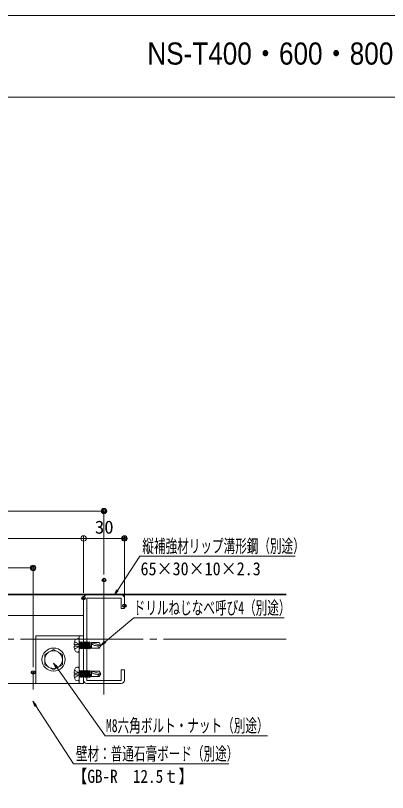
# Model space of a CAD drawing. Units: millimetres, scale not verified. Extents: x -802 to 801, y -553 to 555.
# Drawn here: x -501 to -228, y -16 to 555 of the extents above; entities that cross this region are included whole.
import ezdxf
from ezdxf.enums import TextEntityAlignment as Align

# ---------------------------------------------------------------- set-up
doc = ezdxf.new("R2010")
doc.units = ezdxf.units.MM
doc.header["$LTSCALE"] = 5
doc.header["$PDMODE"] = 32
doc.header["$PDSIZE"] = 2.5
doc.linetypes.add('DASHED3', pattern=[4, 3, -1])
doc.linetypes.add('LONG_CHAIN', pattern=[21, 18, -1, 1, -1])
doc.layers.add('0-0_08文字', color=1, linetype='Continuous')
doc.layers.add('0-C_DEFPOINTS', color=1, linetype='Continuous')
for name, color, linetype, lineweight in [('0-1_zumenwaku', 6, 'Continuous', 9), ('0-2_10ユーザー', 4, 'Continuous', 9), ('0-A_6文字', 1, 'Continuous', 9), ('0-B_0', 4, 'Continuous', 9), ('0-D_CENTER', 5, 'LONG_CHAIN', 9), ('0-E_製品', 6, 'DASHED3', 9), ('0-F_中心線', 1, 'LONG_CHAIN', 9), ('1-0_GR1-1', 7, 'Continuous', 9)]:
    doc.layers.add(name, color=color, linetype=linetype, lineweight=lineweight)
doc.styles.add('ＭＳ ゴシック', font='')
doc.styles.add('ＭＳ Ｐゴシック', font='')
doc.styles.get('ＭＳ ゴシック').set_extended_font_data('MS Gothic')
doc.styles.get('ＭＳ Ｐゴシック').set_extended_font_data('MS PGothic')

# ---------------------------------------------------------------- blocks, each defined once
blk = doc.blocks.new('_ORIGIN')
at = {"layer": '0-B_0', "color": 1}
blk.add_line((0, 0), (-5, 0), dxfattribs=at)
blk.add_circle((0, 0), 2.5, dxfattribs=at)
blk = doc.blocks.new('正六角M8')
at = {"layer": '0-B_0', "color": 7}
for p, q in [((0, 37.53), (-32.5, 18.76)), ((32.5, 18.76), (0, 37.53)), ((-32.5, 18.76), (-32.5, -18.76)), ((32.5, -18.76), (32.5, 18.76)), ((-32.5, -18.76), (0, -37.53)), ((0, -37.53), (32.5, -18.76))]:
    blk.add_line(p, q, dxfattribs=at)
blk.add_circle((0, 0), 32.5, dxfattribs=at)
blk = doc.blocks.new('KﾐM8正')
at = {"layer": '0-B_0', "color": 7}
blk.add_circle((0, 0), 42.5, dxfattribs=at)
blk = doc.blocks.new('MLeader3')
at = {"layer": '0-A_6文字'}
blk.add_line((-413.033, 112.369), (-304.161, 112.369), dxfattribs=at)
at = {"layer": '0-A_6文字', "color": 2}
blk.add_line((-438.578, 92.233), (-435.508, 94.798), dxfattribs=at)
at = {"layer": '0-A_6文字'}
blk.add_lwpolyline([(-435.508, 94.798), (-414.473, 112.369), (-413.033, 112.369)], dxfattribs=at)
at = {"layer": '0-A_6文字', "color": 2}
blk.add_lwpolyline([(-435.081, 94.286), (-438.578, 92.233), (-435.935, 95.309)], dxfattribs=at)
at = {"layer": '0-A_6文字', "color": 2, "style": 'ＭＳ ゴシック', "width": 0.65}
blk.add_text('ドリルねじなべ呼び4（別途）', height=9.621, dxfattribs=at).set_placement((-414.615, 112.119), align=Align.BOTTOM_LEFT)
blk = doc.blocks.new('MLeader4')
at = {"layer": '0-A_6文字'}
blk.add_line((-408.576, 157.757), (-296.03, 157.757), dxfattribs=at)
at = {"layer": '0-A_6文字', "color": 2}
blk.add_line((-428.736, 129.233), (-426.541, 132.578), dxfattribs=at)
at = {"layer": '0-A_6文字'}
blk.add_lwpolyline([(-426.541, 132.578), (-410.016, 157.757), (-408.576, 157.757)], dxfattribs=at)
at = {"layer": '0-A_6文字', "color": 2}
blk.add_lwpolyline([(-425.984, 132.212), (-428.736, 129.233), (-427.098, 132.943)], dxfattribs=at)
at = {"layer": '0-A_6文字', "color": 2, "style": 'ＭＳ ゴシック'}
for s, width, p in [('縦補強材リップ溝形鋼（別途）', 0.65, (-408.216, 157.507)), ('65×30×10×2.3', 0.9, (-409.55, 140.84))]:
    blk.add_text(s, height=9.604, dxfattribs=dict(at, width=width)).set_placement(p, align=Align.BOTTOM_LEFT)
blk = doc.blocks.new('MLeader5')
at = {"layer": '0-A_6文字', "color": 2}
blk.add_line((-488.653, 51.133), (-486.47, 47.782), dxfattribs=at)
at = {"layer": '0-A_6文字'}
blk.add_line((-457.355, 5.294), (-344.808, 5.294), dxfattribs=at)
at = {"layer": '0-A_6文字', "color": 2}
blk.add_lwpolyline([(-487.028, 47.418), (-488.653, 51.133), (-485.911, 48.146)], dxfattribs=at)
at = {"layer": '0-A_6文字'}
blk.add_lwpolyline([(-486.47, 47.782), (-458.795, 5.294), (-457.355, 5.294)], dxfattribs=at)
at = {"layer": '0-A_6文字', "color": 2, "style": 'ＭＳ ゴシック'}
for s, height, width, p in [('壁材：普通石膏ボード（別途）', 9.604, 0.65, (-456.995, 5.044)), ('【GB-R\u300012.5ｔ】', 9.621, 0.85, (-459.74, -11.623))]:
    blk.add_text(s, height=height, dxfattribs=dict(at, width=width)).set_placement(p, align=Align.BOTTOM_LEFT)
blk = doc.blocks.new('MLeader7')
at = {"layer": '0-A_6文字', "color": 2}
blk.add_line((-473.378, 79.233), (-471.058, 75.975), dxfattribs=at)
at = {"layer": '0-A_6文字'}
blk.add_line((-433.96, 25.889), (-316.48, 25.889), dxfattribs=at)
at = {"layer": '0-A_6文字', "color": 2}
blk.add_lwpolyline([(-471.601, 75.588), (-473.378, 79.233), (-470.515, 76.361)], dxfattribs=at)
at = {"layer": '0-A_6文字'}
blk.add_lwpolyline([(-471.058, 75.975), (-435.4, 25.889), (-433.96, 25.889)], dxfattribs=at)
at = {"layer": '0-A_6文字', "color": 2, "style": 'ＭＳ ゴシック', "width": 0.65}
blk.add_text('M8六角ボルト・ナット（別途）', height=9.621, dxfattribs=at).set_placement((-434.933, 25.638), align=Align.BOTTOM_LEFT)

msp = doc.modelspace()

# ---------------------------------------------------------------- linework, layer by layer
at = {"layer": '0-1_zumenwaku'}
msp.add_line((513.524, 494.841), (-802.476, 494.841), dxfattribs=at)
msp.add_lwpolyline([(-802.476, -553.159), (797.524, -553.159), (797.524, 554.841), (-802.476, 554.841)], close=True, dxfattribs=at)
at = {"layer": '0-2_10ユーザー'}
msp.add_line((-454.578, 64.233), (-454.578, 99.233), dxfattribs=at)
msp.add_lwpolyline([(-486.378, 64.233), (-451.378, 64.233), (-451.378, 99.233), (-486.378, 99.233)], close=True, dxfattribs=at)
at = {"layer": '0-A_6文字'}
for p, q in [((-592.378, 190.88), (-440.378, 190.88)), ((-436.378, 144.226), (-436.378, 192.88)), ((-451.378, 130.933), (-451.378, 172.743)), ((-451.378, 130.933), (-451.378, 172.743)), ((-421.378, 125.333), (-421.378, 172.743)), ((-455.378, 170.743), (-577.378, 170.743)), ((-447.378, 170.743), (-425.378, 170.743)), ((-540.378, 149.158), (-492.378, 149.158)), ((-488.378, 76.332), (-488.378, 151.158))]:
    msp.add_line(p, q, dxfattribs=at)
at = {"layer": '0-B_0', "color": 7}
for p, q in [((-730.101, 129.833), (-302.655, 129.833)), ((-730.101, 129.233), (-302.655, 129.233)), ((-449.078, 129.233), (-423.678, 129.233)), ((-451.378, 114.233), (-581.378, 114.233)), ((-449.078, 64.233), (-423.678, 64.233))]:
    msp.add_line(p, q, dxfattribs=at)
msp.add_lwpolyline([(-581.378, 99.233), (-581.378, 64.233), (-451.378, 64.233), (-451.378, 99.233)], dxfattribs=at)
at = {"layer": '0-C_DEFPOINTS'}
for p in [(-436.378, 190.88), (-421.378, 170.743), (-488.378, 149.158), (-436.378, 140.226), (-451.378, 126.933), (-421.378, 121.333), (-488.378, 72.332)]:
    msp.add_point(p, dxfattribs=at)
at = {"layer": '0-D_CENTER'}
for p, q in [((-436.378, 56.227), (-436.378, 140.226)), ((-488.378, 59.784), (-488.378, 72.027))]:
    msp.add_line(p, q, dxfattribs=at)
at = {"layer": '0-E_製品', "color": 3, "linetype": 'Continuous'}
for p, q in [((-457.683, 91.612), (-458.286, 91.612)), ((-454.578, 96.187), (-454.578, 88.28)), ((-454.578, 94.171), (-454.432, 94.171)), ((-453.498, 90.296), (-454.578, 93.254)), ((-454.578, 92.403), (-454.399, 91.628)), ((-454.578, 91.428), (-453.965, 89.749)), ((-454.399, 91.628), (-454.56, 91.379)), ((-454.56, 91.379), (-454.309, 91.24)), ((-453.965, 94.717), (-454.432, 94.171)), ((-454.432, 94.171), (-452.818, 89.749)), ((-453.953, 91.541), (-454.399, 91.628)), ((-454.309, 91.24), (-453.953, 91.541)), ((-453.965, 94.717), (-453.319, 91.917)), ((-452.351, 90.296), (-453.965, 94.717)), ((-453.766, 94.171), (-453.285, 94.171)), ((-453.319, 91.917), (-453.515, 91.659)), ((-453.515, 91.659), (-453.229, 91.53)), ((-452.908, 91.821), (-453.319, 91.917)), ((-452.818, 94.717), (-453.285, 94.171)), ((-453.285, 94.171), (-451.671, 89.749)), ((-453.229, 91.53), (-452.908, 91.821)), ((-452.818, 94.717), (-452.238, 92.207)), ((-451.204, 90.296), (-452.818, 94.717)), ((-452.618, 94.171), (-452.138, 94.171)), ((-452.238, 92.207), (-452.47, 91.939)), ((-452.47, 91.939), (-452.149, 91.819)), ((-451.863, 92.101), (-452.238, 92.207)), ((-452.149, 91.819), (-451.863, 92.101)), ((-452.149, 91.819), (-451.671, 89.749)), ((-451.671, 94.717), (-452.138, 94.171)), ((-452.138, 94.171), (-450.524, 89.749)), ((-451.671, 94.717), (-451.158, 92.496)), ((-450.057, 90.296), (-451.671, 94.717)), ((-451.471, 94.171), (-450.991, 94.171)), ((-451.158, 92.496), (-451.425, 92.219)), ((-451.425, 92.219), (-451.068, 92.109)), ((-450.818, 92.381), (-451.158, 92.496)), ((-451.068, 92.109), (-450.818, 92.381)), ((-450.524, 94.717), (-450.991, 94.171)), ((-450.991, 94.171), (-449.377, 89.749)), ((-448.909, 90.296), (-450.524, 94.717)), ((-450.524, 94.717), (-450.078, 92.786)), ((-450.078, 92.786), (-450.38, 92.499)), ((-450.38, 92.499), (-449.988, 92.398)), ((-450.324, 94.171), (-449.844, 94.171)), ((-449.773, 92.661), (-450.078, 92.786)), ((-449.988, 92.398), (-449.773, 92.661)), ((-449.377, 94.717), (-449.844, 94.171)), ((-449.844, 94.171), (-448.229, 89.749)), ((-447.762, 90.296), (-449.377, 94.717)), ((-449.377, 94.717), (-448.997, 93.075)), ((-448.997, 93.075), (-449.335, 92.779)), ((-449.335, 92.779), (-448.908, 92.688)), ((-449.177, 94.171), (-448.697, 94.171)), ((-448.728, 92.941), (-448.997, 93.075)), ((-448.908, 92.688), (-448.728, 92.941)), ((-448.908, 92.688), (-448.229, 89.749)), ((-448.229, 94.717), (-448.697, 94.171)), ((-448.697, 94.171), (-447.082, 89.749)), ((-447.917, 93.364), (-448.29, 93.059)), ((-448.29, 93.059), (-447.827, 92.977)), ((-446.615, 90.296), (-448.229, 94.717)), ((-448.229, 94.717), (-447.917, 93.364)), ((-448.03, 94.171), (-447.549, 94.171)), ((-447.683, 93.221), (-447.917, 93.364)), ((-447.827, 92.977), (-447.683, 93.221)), ((-447.827, 92.977), (-447.082, 89.749)), ((-447.082, 94.717), (-447.549, 94.171)), ((-447.549, 94.171), (-446.052, 90.296)), ((-446.837, 93.654), (-447.229, 93.343)), ((-447.229, 93.343), (-446.747, 93.266)), ((-447.082, 94.717), (-446.833, 93.648)), ((-446.883, 94.171), (-447.082, 94.717)), ((-446.883, 94.171), (-446.052, 90.296)), ((-446.883, 94.171), (-445.533, 94.171)), ((-446.734, 93.476), (-446.837, 93.654)), ((-446.747, 93.266), (-446.734, 93.476)), ((-446.744, 93.267), (-446.052, 90.296)), ((-445.533, 94.221), (-445.533, 90.246)), ((-445.533, 94.221), (-438.578, 92.233)), ((-440.022, 94.221), (-445.533, 94.221)), ((-440.305, 91.77), (-438.578, 92.233)), ((-440.022, 94.221), (-438.578, 92.233)), ((-438.578, 92.233), (-440.022, 90.246)), ((-454.578, 90.296), (-454.165, 90.296)), ((-454.309, 91.24), (-453.965, 89.749)), ((-453.965, 89.749), (-453.498, 90.296)), ((-453.498, 90.296), (-453.018, 90.296)), ((-452.351, 90.296), (-451.87, 90.296)), ((-451.671, 89.749), (-451.204, 90.296)), ((-451.204, 90.296), (-450.723, 90.296)), ((-450.057, 90.296), (-449.576, 90.296)), ((-448.909, 90.296), (-448.429, 90.296)), ((-448.229, 89.749), (-447.762, 90.296)), ((-447.762, 90.296), (-447.282, 90.296)), ((-447.082, 89.749), (-446.615, 90.296)), ((-446.615, 90.296), (-445.533, 90.296)), ((-445.533, 90.246), (-440.022, 90.246)), ((-454.578, 75.187), (-454.578, 67.28)), ((-457.683, 70.612), (-458.286, 70.612)), ((-454.578, 73.171), (-454.432, 73.171)), ((-453.498, 69.296), (-454.578, 72.254)), ((-454.578, 71.403), (-454.399, 70.628)), ((-454.578, 70.428), (-453.965, 68.749)), ((-454.578, 69.296), (-454.165, 69.296)), ((-454.399, 70.628), (-454.56, 70.379)), ((-454.56, 70.379), (-454.309, 70.24)), ((-453.965, 73.717), (-454.432, 73.171)), ((-454.432, 73.171), (-452.818, 68.749)), ((-453.953, 70.541), (-454.399, 70.628)), ((-454.309, 70.24), (-453.953, 70.541)), ((-454.309, 70.24), (-453.965, 68.749)), ((-453.965, 73.717), (-453.319, 70.917)), ((-452.351, 69.296), (-453.965, 73.717)), ((-453.965, 68.749), (-453.498, 69.296)), ((-453.766, 73.171), (-453.285, 73.171)), ((-453.319, 70.917), (-453.515, 70.659)), ((-453.515, 70.659), (-453.229, 70.53)), ((-453.498, 69.296), (-453.018, 69.296)), ((-452.908, 70.821), (-453.319, 70.917)), ((-452.818, 73.717), (-453.285, 73.171)), ((-453.285, 73.171), (-451.671, 68.749)), ((-453.229, 70.53), (-452.908, 70.821)), ((-452.818, 73.717), (-452.238, 71.207)), ((-451.204, 69.296), (-452.818, 73.717)), ((-452.618, 73.171), (-452.138, 73.171)), ((-452.238, 71.207), (-452.47, 70.939)), ((-452.47, 70.939), (-452.149, 70.819)), ((-452.351, 69.296), (-451.87, 69.296)), ((-451.863, 71.101), (-452.238, 71.207)), ((-452.149, 70.819), (-451.863, 71.101)), ((-452.149, 70.819), (-451.671, 68.749)), ((-451.671, 73.717), (-452.138, 73.171)), ((-452.138, 73.171), (-450.524, 68.749)), ((-451.671, 73.717), (-451.158, 71.496)), ((-450.057, 69.296), (-451.671, 73.717)), ((-451.671, 68.749), (-451.204, 69.296)), ((-451.471, 73.171), (-450.991, 73.171)), ((-451.158, 71.496), (-451.425, 71.219)), ((-451.425, 71.219), (-451.068, 71.109)), ((-451.204, 69.296), (-450.723, 69.296)), ((-450.818, 71.381), (-451.158, 71.496)), ((-451.068, 71.109), (-450.818, 71.381)), ((-450.524, 73.717), (-450.991, 73.171)), ((-450.991, 73.171), (-449.377, 68.749)), ((-448.909, 69.296), (-450.524, 73.717)), ((-450.524, 73.717), (-450.078, 71.786)), ((-450.078, 71.786), (-450.38, 71.499)), ((-450.38, 71.499), (-449.988, 71.398)), ((-450.324, 73.171), (-449.844, 73.171)), ((-449.773, 71.661), (-450.078, 71.786)), ((-450.057, 69.296), (-449.576, 69.296)), ((-449.988, 71.398), (-449.773, 71.661)), ((-449.377, 73.717), (-449.844, 73.171)), ((-449.844, 73.171), (-448.229, 68.749)), ((-447.762, 69.296), (-449.377, 73.717)), ((-449.377, 73.717), (-448.997, 72.075)), ((-448.997, 72.075), (-449.335, 71.779)), ((-449.335, 71.779), (-448.908, 71.688)), ((-449.177, 73.171), (-448.697, 73.171)), ((-448.728, 71.941), (-448.997, 72.075)), ((-448.909, 69.296), (-448.429, 69.296)), ((-448.908, 71.688), (-448.728, 71.941)), ((-448.908, 71.688), (-448.229, 68.749)), ((-448.229, 73.717), (-448.697, 73.171)), ((-448.697, 73.171), (-447.082, 68.749)), ((-447.917, 72.364), (-448.29, 72.059)), ((-448.29, 72.059), (-447.827, 71.977)), ((-446.615, 69.296), (-448.229, 73.717)), ((-448.229, 73.717), (-447.917, 72.364)), ((-448.229, 68.749), (-447.762, 69.296)), ((-448.03, 73.171), (-447.549, 73.171)), ((-447.683, 72.221), (-447.917, 72.364)), ((-447.827, 71.977), (-447.683, 72.221)), ((-447.827, 71.977), (-447.082, 68.749)), ((-447.762, 69.296), (-447.282, 69.296)), ((-447.082, 73.717), (-447.549, 73.171)), ((-447.549, 73.171), (-446.052, 69.296)), ((-446.837, 72.654), (-447.229, 72.343)), ((-447.229, 72.343), (-446.747, 72.266)), ((-447.082, 73.717), (-446.833, 72.648)), ((-446.883, 73.171), (-447.082, 73.717)), ((-447.082, 68.749), (-446.615, 69.296)), ((-446.883, 73.171), (-446.052, 69.296)), ((-446.883, 73.171), (-445.533, 73.171)), ((-446.734, 72.476), (-446.837, 72.654)), ((-446.747, 72.266), (-446.734, 72.476)), ((-446.744, 72.267), (-446.052, 69.296)), ((-446.615, 69.296), (-445.533, 69.296)), ((-445.533, 73.221), (-445.533, 69.246)), ((-445.533, 73.221), (-438.578, 71.233)), ((-440.022, 73.221), (-445.533, 73.221)), ((-445.533, 69.246), (-440.022, 69.246)), ((-440.305, 70.77), (-438.578, 71.233)), ((-440.022, 73.221), (-438.578, 71.233)), ((-438.578, 71.233), (-440.022, 69.246))]:
    msp.add_line(p, q, dxfattribs=at)
at = {"layer": '0-E_製品', "color": 2, "linetype": 'Continuous'}
for p, q in [((-457.934, 95.003), (-457.64, 94.808)), ((-457.352, 92.854), (-457.02, 92.854)), ((-457.352, 91.612), (-457.02, 91.612)), ((-457.346, 94.612), (-457.053, 94.417)), ((-456.759, 94.222), (-456.465, 94.026)), ((-456.689, 92.854), (-456.358, 92.854)), ((-456.689, 91.612), (-456.358, 91.612)), ((-456.171, 93.831), (-455.877, 93.636)), ((-456.027, 92.854), (-455.696, 92.854)), ((-456.027, 91.612), (-455.696, 91.612)), ((-455.584, 93.44), (-455.29, 93.245)), ((-455.364, 92.854), (-455.033, 92.854)), ((-455.364, 91.612), (-455.033, 91.612)), ((-454.996, 93.05), (-454.702, 92.854)), ((-454.996, 91.417), (-454.702, 91.612)), ((-454.702, 92.606), (-454.702, 92.358)), ((-454.702, 92.109), (-454.702, 91.861)), ((-457.934, 89.464), (-457.64, 89.659)), ((-457.346, 89.854), (-457.053, 90.05)), ((-456.759, 90.245), (-456.465, 90.44)), ((-456.171, 90.636), (-455.877, 90.831)), ((-455.584, 91.026), (-455.29, 91.222)), ((-457.934, 74.003), (-457.64, 73.808)), ((-457.934, 68.464), (-457.64, 68.659)), ((-457.352, 71.854), (-457.02, 71.854)), ((-457.352, 70.612), (-457.02, 70.612)), ((-457.346, 73.612), (-457.053, 73.417)), ((-457.346, 68.854), (-457.053, 69.05)), ((-456.759, 73.222), (-456.465, 73.026)), ((-456.759, 69.245), (-456.465, 69.44)), ((-456.689, 71.854), (-456.358, 71.854)), ((-456.689, 70.612), (-456.358, 70.612)), ((-456.171, 72.831), (-455.877, 72.636)), ((-456.171, 69.636), (-455.877, 69.831)), ((-456.027, 71.854), (-455.696, 71.854)), ((-456.027, 70.612), (-455.696, 70.612)), ((-455.584, 72.44), (-455.29, 72.245)), ((-455.584, 70.026), (-455.29, 70.222)), ((-455.364, 71.854), (-455.033, 71.854)), ((-455.364, 70.612), (-455.033, 70.612)), ((-454.996, 72.05), (-454.702, 71.854)), ((-454.996, 70.417), (-454.702, 70.612)), ((-454.702, 71.606), (-454.702, 71.358)), ((-454.702, 71.109), (-454.702, 70.861))]:
    msp.add_line(p, q, dxfattribs=at)
at = {"layer": '0-E_製品', "color": 3, "linetype": 'Continuous'}
for points in [[(-458.286, 92.854), (-457.683, 92.854), (-457.683, 91.612)], [(-453.229, 91.53), (-452.818, 89.749), (-452.351, 90.296)], [(-451.068, 92.109), (-450.524, 89.749), (-450.057, 90.296)], [(-449.988, 92.398), (-449.377, 89.749), (-448.909, 90.296)], [(-458.286, 71.854), (-457.683, 71.854), (-457.683, 70.612)], [(-453.229, 70.53), (-452.818, 68.749), (-452.351, 69.296)], [(-451.068, 71.109), (-450.524, 68.749), (-450.057, 69.296)], [(-449.988, 71.398), (-449.377, 68.749), (-448.909, 69.296)]]:
    msp.add_lwpolyline(points, dxfattribs=at)
for centre, radius, start, end in [((-455.82, 94.717), 2.484, 80.40593, 126.8699), ((-455.571, 96.187), 0.994, 0, 80.40593), ((-447.747, 92.233), 10.557, 154.94239, 176.62771), ((-447.747, 92.233), 10.557, 183.37229, 205.05761), ((-443.303, 94.569), 2.257, 188.87181, 243.84221), ((-442.676, 95.845), 3.679, 243.84221, 260.52001), ((-428.529, 180.568), 89.575, 260.52001, 262.4454), ((-439.68, 91.098), 0.918, 132.9449, 248.14522), ((-455.82, 89.749), 2.484, 233.1301, 279.59407), ((-455.571, 88.28), 0.994, 279.59407, 0), ((-447.747, 71.233), 10.557, 154.94239, 176.62771), ((-455.82, 73.717), 2.484, 80.40593, 126.8699), ((-455.571, 75.187), 0.994, 0, 80.40593), ((-447.747, 71.233), 10.557, 183.37229, 205.05761), ((-443.303, 73.569), 2.257, 188.87181, 243.84221), ((-442.676, 74.845), 3.679, 243.84221, 260.52001), ((-428.529, 159.568), 89.575, 260.52001, 262.4454), ((-439.68, 70.098), 0.918, 132.9449, 248.14522), ((-455.82, 68.749), 2.484, 233.1301, 279.59407), ((-455.571, 67.28), 0.994, 279.59407, 0)]:
    msp.add_arc(centre, radius, start, end, dxfattribs=at)
at = {"layer": '0-F_中心線'}
msp.add_line((-302.655, 96.733), (-730.101, 96.733), dxfattribs=at)
at = {"layer": '1-0_GR1-1'}
for p, q in [((-451.378, 126.933), (-451.378, 66.533)), ((-449.078, 126.933), (-449.078, 66.533)), ((-423.678, 126.933), (-449.078, 126.933)), ((-423.678, 119.233), (-423.678, 126.933)), ((-421.378, 126.933), (-421.378, 119.233)), ((-423.678, 66.533), (-423.678, 74.233)), ((-421.378, 74.233), (-423.678, 74.233)), ((-421.378, 74.233), (-421.378, 66.533)), ((-421.378, 74.233), (-421.378, 66.533)), ((-449.078, 66.533), (-423.678, 66.533))]:
    msp.add_line(p, q, dxfattribs=at)
msp.add_lwpolyline([(-421.378, 126.933), (-421.378, 119.233), (-423.678, 119.233)], dxfattribs=at)
for centre, start, end in [((-449.078, 126.933), 90, 180), ((-423.678, 126.933), 0, 90), ((-449.078, 66.533), 180, 270), ((-423.678, 66.533), 270, 0)]:
    msp.add_arc(centre, 2.3, start, end, dxfattribs=at)

# ---------------------------------------------------------------- block references
at = {"layer": '0-2_10ユーザー', "xscale": 0.2, "yscale": 0.2}
for name in ['KﾐM8正', '正六角M8']:
    msp.add_blockref(name, (-473.378, 81.733), dxfattribs=at)
at = {"layer": '0-A_6文字', "xscale": 0.8, "yscale": 0.8}
for p in [(-436.378, 190.88), (-451.378, 170.743), (-421.378, 170.743), (-488.378, 149.158)]:
    msp.add_blockref('_ORIGIN', p, dxfattribs=at)
at = {"layer": '0-A_6文字', "xscale": 0.8, "yscale": 0.8, "rotation": 180}
msp.add_blockref('_ORIGIN', (-451.378, 170.743), dxfattribs=at)
at = {"layer": '0-A_6文字'}
for name in ['MLeader4', 'MLeader3', 'MLeader7', 'MLeader5']:
    msp.add_blockref(name, (0, 0), dxfattribs=at)

# ---------------------------------------------------------------- texts
at = {"layer": '0-0_08文字', "style": 'ＭＳ Ｐゴシック', "width": 0.9}
msp.add_text('NS-T400・600・800 （D=100）用\u3000JIS規格対応補強下地図', height=16.27, dxfattribs=at).set_placement((-404.547, 513.914), align=Align.BOTTOM_LEFT)
at = {"layer": '0-A_6文字', "color": 2, "style": 'ＭＳ ゴシック', "width": 1.05}
msp.add_text('30', height=9.604, dxfattribs=at).set_placement((-443.045, 171.393), align=Align.BOTTOM_LEFT)

doc.saveas('drawing.dxf')
